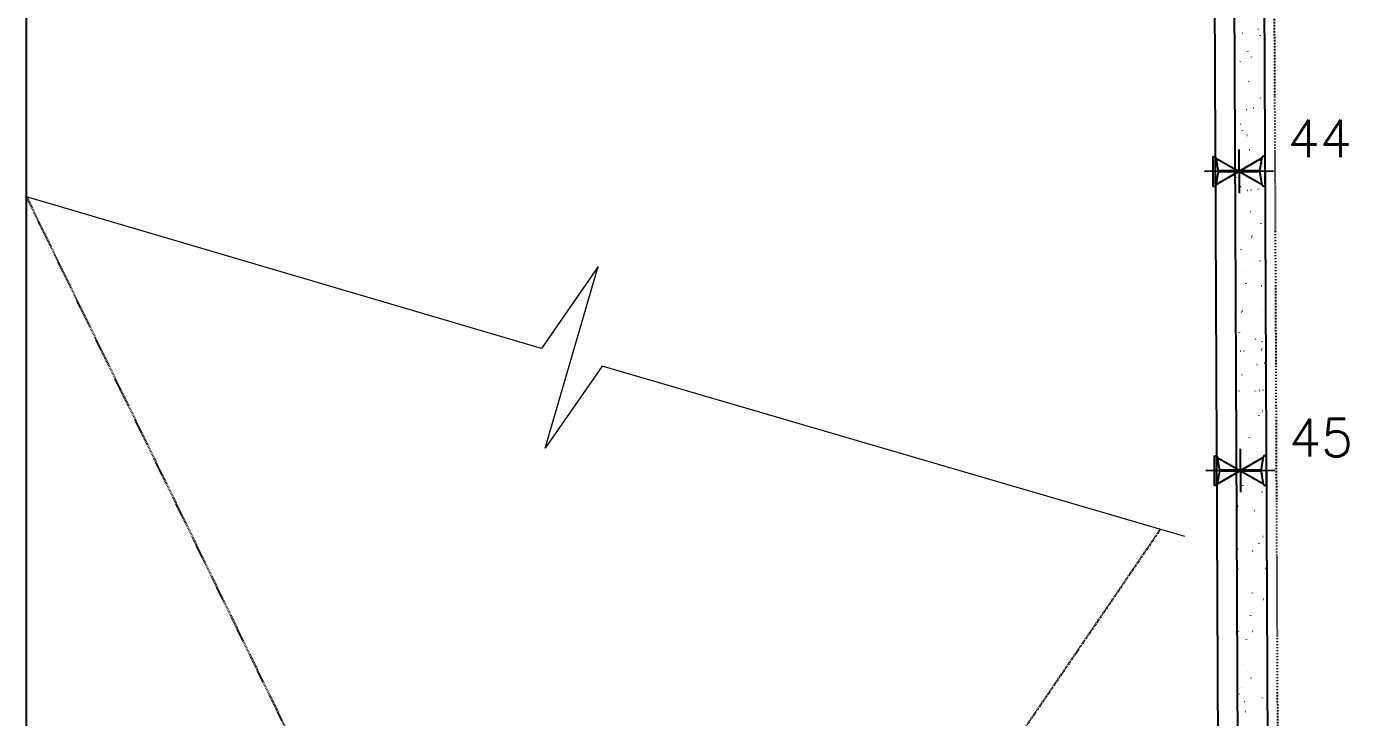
# Model space of a CAD drawing. Extents: x -40810 to 33675, y -2018 to 21213.
# Drawn here: x 22373 to 23036, y 1331 to 1677 of the extents above; entities that cross this region are included whole.
import ezdxf

# ---------------------------------------------------------------- set-up
doc = ezdxf.new("R2010")
doc.units = 0
doc.linetypes.add('ESTILO_TQS_0003', pattern=[1.5, 0.5, -0.4, 0.1, -0.5])
doc.linetypes.add('TRAZO_HUECO', pattern=[0.75, 0.5, -0.25])
doc.layers.get('0').update_dxf_attribs({"color": 1, "lineweight": 9})
for name, color, linetype in [('1', 5, 'Continuous'), ('19', 5, 'Continuous'), ('24', 5, 'ESTILO_TQS_0003'), ('241', 7, 'TRAZO_HUECO'), ('49', 20, 'Continuous'), ('51', 6, 'Continuous'), ('52', 21, 'Continuous')]:
    doc.layers.add(name, color=color, linetype=linetype)
doc.styles.get("Standard").update_dxf_attribs({"font": 'romans.shx', "width": 0.8})

# ---------------------------------------------------------------- blocks, each defined once
blk = doc.blocks.new('_H9EFD498501-004')
for p, q in [((3967.845733, 2217.623366), (3967.845733, 2217.623366)), ((3967.845733, 2217.623366), (3967.845733, 2217.623366)), ((3967.845733, 2217.623366), (3967.845733, 2217.623366)), ((3967.856663, 2215.193711), (3967.856663, 2215.193711)), ((3967.856663, 2215.193711), (3967.856663, 2215.193711)), ((3971.970213, 2216.105664), (3972.043436, 2216.121896)), ((3977.735332, 2218.055156), (3977.810261, 2218.058427)), ((3978.296413, 2215.908018), (3978.306203, 2215.982376)), ((3979.608548, 2218.136942), (3979.683476, 2218.140213)), ((3980.764078, 2215.017927), (3980.809735, 2215.077428)), ((3967.91459, 2202.315996), (3967.91459, 2202.315996)), ((3967.91459, 2202.315996), (3967.91459, 2202.315996)), ((3967.91459, 2202.315996), (3967.91459, 2202.315996)), ((3970.765172, 2201.987098), (3970.810829, 2202.0466)), ((3972.692211, 2203.375169), (3972.765433, 2203.391402)), ((3974.509055, 2206.866221), (3974.554712, 2206.925723)), ((3976.353321, 2204.186817), (3976.426543, 2204.20305)), ((3976.632204, 2203.267096), (3976.641994, 2203.341454)), ((3967.932674, 2198.295715), (3967.932674, 2198.295715)), ((3967.932674, 2198.295715), (3967.932674, 2198.295715)), ((3967.936149, 2197.523179), (3967.936149, 2197.523179)), ((3968.320731, 2197.539971), (3968.39566, 2197.543242)), ((3968.368174, 2198.86327), (3968.413831, 2198.922771)), ((3977.162308, 2197.926002), (3977.237237, 2197.929274)), ((3967.972517, 2189.43828), (3967.972517, 2189.43828)), ((3967.972517, 2189.43828), (3967.972517, 2189.43828)), ((3973.048097, 2190.563509), (3973.12132, 2190.579742)), ((3975.144206, 2191.964625), (3975.153995, 2192.038983)), ((3980.939308, 2183.620601), (3980.984965, 2183.680103)), ((3968.026564, 2177.422992), (3968.026564, 2177.422992)), ((3968.026564, 2177.422992), (3968.026564, 2177.422992)), ((3968.026564, 2177.422992), (3968.026564, 2177.422992)), ((3968.030444, 2176.560565), (3968.030444, 2176.560565)), ((3968.030444, 2176.560565), (3968.030444, 2176.560565)), ((3968.030444, 2176.560565), (3968.030444, 2176.560565)), ((3973.553418, 2179.88139), (3973.563207, 2179.955749)), ((3973.770095, 2177.833015), (3973.843317, 2177.849248)), ((3974.684285, 2175.468896), (3974.729942, 2175.528397)), ((3975.989855, 2177.770677), (3976.064784, 2177.773949)), ((3977.431205, 2178.644663), (3977.504427, 2178.660896)), ((3977.863071, 2177.852463), (3977.937999, 2177.855735)), ((3970.940402, 2170.589773), (3970.986059, 2170.649274)), ((3968.074105, 2166.854342), (3968.074105, 2166.854342)), ((3968.074105, 2166.854342), (3968.074105, 2166.854342)), ((3968.088371, 2163.682849), (3968.088371, 2163.682849)), ((3968.088371, 2163.682849), (3968.088371, 2163.682849)), ((3968.543404, 2167.465944), (3968.589061, 2167.525445)), ((3971.889209, 2167.240468), (3971.898998, 2167.314827)), ((3974.125982, 2165.021355), (3974.199204, 2165.037588)), ((3968.11698, 2157.322805), (3968.11698, 2157.322805)), ((3968.11698, 2157.322805), (3968.11698, 2157.322805)), ((3970.40121, 2155.937997), (3970.411, 2156.012355)), ((3975.416831, 2157.641524), (3975.49176, 2157.644795)), ((3968.146298, 2150.805133), (3968.146298, 2150.805133)), ((3968.146298, 2150.805133), (3968.146298, 2150.805133)), ((3968.146298, 2150.805133), (3968.146298, 2150.805133)), ((3974.847979, 2152.29086), (3974.921201, 2152.307093)), ((3978.509089, 2153.102509), (3978.582311, 2153.118742)), ((3981.114538, 2152.223276), (3981.160195, 2152.282777)), ((3981.561735, 2150.671198), (3981.571524, 2150.745556)), ((3968.810422, 2143.854763), (3968.820212, 2143.929121)), ((3974.859514, 2144.07157), (3974.905171, 2144.131072)), ((3968.198471, 2139.206533), (3968.198471, 2139.206533)), ((3968.198471, 2139.206533), (3968.198471, 2139.206533)), ((3968.204225, 2137.927418), (3968.204225, 2137.927418)), ((3968.204225, 2137.927418), (3968.204225, 2137.927418)), ((3968.207395, 2137.222618), (3968.207395, 2137.222618)), ((3968.207395, 2137.222618), (3968.207395, 2137.222618)), ((3968.207395, 2137.222618), (3968.207395, 2137.222618)), ((3968.215536, 2135.412968), (3968.215536, 2135.412968)), ((3968.215536, 2135.412968), (3968.215536, 2135.412968)), ((3968.718633, 2136.068618), (3968.764291, 2136.12812)), ((3971.115632, 2139.192447), (3971.161289, 2139.251949)), ((3974.244378, 2137.486199), (3974.319307, 2137.48947)), ((3975.203866, 2139.479201), (3975.277088, 2139.495434)), ((3976.117594, 2137.567985), (3976.192522, 2137.571256)), ((3979.897526, 2138.030276), (3979.907315, 2138.104634)), ((3968.262152, 2125.049702), (3968.262152, 2125.049702)), ((3968.262152, 2125.049702), (3968.262152, 2125.049702)), ((3968.262152, 2125.049702), (3968.262152, 2125.049702)), ((3975.925863, 2126.748706), (3975.999086, 2126.764939)), ((3978.409527, 2126.727805), (3978.419317, 2126.802163)), ((3979.586973, 2127.560355), (3979.660196, 2127.576588)), ((3968.297811, 2117.122431), (3968.297811, 2117.122431)), ((3968.297811, 2117.122431), (3968.297811, 2117.122431)), ((3973.671354, 2117.357045), (3973.746283, 2117.360317)), ((3981.289768, 2120.82595), (3981.335425, 2120.885452)), ((3968.320079, 2112.171987), (3968.320079, 2112.171987)), ((3968.320079, 2112.171987), (3968.320079, 2112.171987)), ((3975.034744, 2112.674244), (3975.080401, 2112.733746)), ((3976.28175, 2113.937047), (3976.354972, 2113.95328)), ((3976.818739, 2114.64457), (3976.828529, 2114.718929)), ((3968.356966, 2103.971595), (3968.356966, 2103.971595)), ((3968.356966, 2103.971595), (3968.356966, 2103.971595)), ((3968.893863, 2104.671293), (3968.93952, 2104.730794)), ((3971.290861, 2107.795121), (3971.336519, 2107.854623)), ((3975.15453, 2102.003648), (3975.16432, 2102.078007)), ((3980.664858, 2102.018201), (3980.73808, 2102.034434)), ((3968.378006, 2099.294271), (3968.378006, 2099.294271)), ((3968.378006, 2099.294271), (3968.378006, 2099.294271)), ((3968.378006, 2099.294271), (3968.378006, 2099.294271)), ((3968.388226, 2097.022244), (3968.388226, 2097.022244)), ((3968.388226, 2097.022244), (3968.388226, 2097.022244)), ((3968.388226, 2097.022244), (3968.388226, 2097.022244)), ((3972.498901, 2097.20172), (3972.57383, 2097.204991)), ((3974.372116, 2097.283506), (3974.447045, 2097.286778)), ((3977.003748, 2101.206552), (3977.07697, 2101.222785)), ((3983.213693, 2097.669538), (3983.288622, 2097.672809)), ((3973.666532, 2090.701177), (3973.676321, 2090.775535)), ((3981.464998, 2089.428624), (3981.510655, 2089.488126)), ((3968.435933, 2086.416556), (3968.435933, 2086.416556)), ((3968.435933, 2086.416556), (3968.435933, 2086.416556)), ((3977.359634, 2088.394892), (3977.432856, 2088.411125)), ((3968.478642, 2076.922057), (3968.478642, 2076.922057)), ((3968.478642, 2076.922057), (3968.478642, 2076.922057)), ((3971.466091, 2076.397796), (3971.511748, 2076.457297)), ((3971.925877, 2077.072567), (3972.000806, 2077.075838)), ((3972.075744, 2078.617943), (3972.085533, 2078.692301)), ((3975.209974, 2081.276919), (3975.255631, 2081.33642)), ((3978.081632, 2075.664398), (3978.154854, 2075.680631)), ((3981.742742, 2076.476046), (3981.815964, 2076.492279)), ((3982.04124, 2077.514213), (3982.116169, 2077.517484)), ((3968.49386, 2073.53884), (3968.49386, 2073.53884)), ((3968.49386, 2073.53884), (3968.49386, 2073.53884)), ((3968.49386, 2073.53884), (3968.49386, 2073.53884)), ((3968.498397, 2072.530222), (3968.498397, 2072.530222)), ((3968.498397, 2072.530222), (3968.498397, 2072.530222)), ((3969.069093, 2073.273967), (3969.11475, 2073.333468)), ((3983.162847, 2072.793456), (3983.172637, 2072.867814)), ((3970.411535, 2065.977021), (3970.421324, 2066.051379)), ((3978.437518, 2062.852738), (3978.51074, 2062.868971)), ((3968.551787, 2060.661124), (3968.551787, 2060.661124)), ((3968.551787, 2060.661124), (3968.551787, 2060.661124)), ((3968.569057, 2056.82187), (3968.569057, 2056.82187)), ((3968.569057, 2056.82187), (3968.569057, 2056.82187)), ((3968.569057, 2056.82187), (3968.569057, 2056.82187)), ((3970.753424, 2056.917242), (3970.828353, 2056.920513)), ((3972.626639, 2056.999028), (3972.701568, 2057.002299)), ((3981.468216, 2057.385059), (3981.543145, 2057.388331)), ((3981.640228, 2058.031299), (3981.685885, 2058.0908)), ((3981.674849, 2061.490984), (3981.684638, 2061.565343)), ((3968.590109, 2052.141916), (3968.590109, 2052.141916)), ((3968.590109, 2052.141916), (3968.590109, 2052.141916)), ((3968.590109, 2052.141916), (3968.590109, 2052.141916)), ((3968.923536, 2054.674549), (3968.933326, 2054.748908)), ((3975.385204, 2049.879593), (3975.430861, 2049.939095)), ((3979.159516, 2050.122244), (3979.232738, 2050.138477)), ((3980.084061, 2049.40775), (3980.09385, 2049.482109)), ((3982.820626, 2050.933892), (3982.893848, 2050.950125)), ((3968.609714, 2047.783409), (3968.609714, 2047.783409)), ((3968.609714, 2047.783409), (3968.609714, 2047.783409)), ((3968.609714, 2047.783409), (3968.609714, 2047.783409)), ((3971.641321, 2045.00047), (3971.686978, 2045.059972)), ((3968.639828, 2041.088848), (3968.639828, 2041.088848)), ((3968.639828, 2041.088848), (3968.639828, 2041.088848)), ((3968.659473, 2036.721683), (3968.659473, 2036.721683)), ((3968.659473, 2036.721683), (3968.659473, 2036.721683)), ((3969.244323, 2041.876641), (3969.28998, 2041.936143)), ((3970.1804, 2036.788088), (3970.255329, 2036.79136)), ((3978.419852, 2036.766828), (3978.429641, 2036.841187)), ((3979.515402, 2037.310584), (3979.588625, 2037.326817)), ((3980.295763, 2037.229734), (3980.370692, 2037.233006)), ((3982.168979, 2037.311521), (3982.243907, 2037.314792)), ((3968.667641, 2034.905693), (3968.667641, 2034.905693)), ((3968.667641, 2034.905693), (3968.667641, 2034.905693)), ((3976.931853, 2025.464357), (3976.941643, 2025.538715)), ((3980.2374, 2024.580089), (3980.310622, 2024.596322)), ((3981.815457, 2026.633973), (3981.861114, 2026.693475)), ((3968.725568, 2022.027978), (3968.725568, 2022.027978)), ((3968.725568, 2022.027978), (3968.725568, 2022.027978)), ((3968.725568, 2022.027978), (3968.725568, 2022.027978)), ((3968.749888, 2016.621496), (3968.749888, 2016.621496)), ((3968.749888, 2016.621496), (3968.749888, 2016.621496)), ((3968.749888, 2016.621496), (3968.749888, 2016.621496)), ((3969.007947, 2016.632763), (3969.082876, 2016.636034)), ((3970.881162, 2016.714549), (3970.956091, 2016.717821)), ((3975.560434, 2018.482268), (3975.606091, 2018.541769)), ((3979.722739, 2017.100581), (3979.797668, 2017.103852)), ((3968.781259, 2009.647475), (3968.781259, 2009.647475)), ((3968.781259, 2009.647475), (3968.781259, 2009.647475)), ((3968.783495, 2009.150262), (3968.783495, 2009.150262)), ((3968.783495, 2009.150262), (3968.783495, 2009.150262)), ((3969.419553, 2010.479316), (3969.46521, 2010.538817)), ((3971.816551, 2013.603144), (3971.862208, 2013.662646)), ((3975.341065, 2013.381123), (3975.350855, 2013.455481)), ((3980.593287, 2011.76843), (3980.666509, 2011.784663)), ((3968.840304, 1996.521309), (3968.840304, 1996.521309)), ((3968.840304, 1996.521309), (3968.840304, 1996.521309)), ((3968.840304, 1996.521309), (3968.840304, 1996.521309)), ((3968.841423, 1996.272547), (3968.841423, 1996.272547)), ((3968.841423, 1996.272547), (3968.841423, 1996.272547)), ((3968.841423, 1996.272547), (3968.841423, 1996.272547)), ((3973.676856, 2000.740201), (3973.686646, 2000.814559)), ((3978.550286, 1996.945256), (3978.625215, 1996.948527)), ((3980.423502, 1997.027042), (3980.49843, 1997.030314)), ((3981.315284, 1999.037935), (3981.388506, 1999.054168)), ((3972.188858, 1989.437729), (3972.198647, 1989.512088)), ((3981.990687, 1995.236647), (3982.036344, 1995.296149)), ((3968.89935, 1983.394831), (3968.89935, 1983.394831)), ((3968.89935, 1983.394831), (3968.89935, 1983.394831)), ((3975.735664, 1987.084942), (3975.781321, 1987.144443)), ((3981.671171, 1986.226276), (3981.744393, 1986.242509)), ((3983.349382, 1984.17093), (3983.359172, 1984.245289)), ((3968.92269, 1978.206102), (3968.92269, 1978.206102)), ((3968.92269, 1978.206102), (3968.92269, 1978.206102)), ((3968.930719, 1976.421122), (3968.930719, 1976.421122)), ((3969.135685, 1976.430071), (3969.210614, 1976.433342)), ((3969.594783, 1979.08199), (3969.64044, 1979.141492)), ((3970.59807, 1977.354495), (3970.607859, 1977.428853)), ((3971.991781, 1982.205819), (3972.037438, 1982.26532)), ((3977.977262, 1976.816102), (3978.052191, 1976.819374)), ((3968.957277, 1970.517115), (3968.957277, 1970.517115)), ((3968.957277, 1970.517115), (3968.957277, 1970.517115)), ((3968.957277, 1970.517115), (3968.957277, 1970.517115)), ((3981.685173, 1971.530008), (3981.694963, 1971.604367)), ((3982.393168, 1973.495781), (3982.46639, 1973.512014)), ((3968.981746, 1965.077299), (3968.981746, 1965.077299)), ((3968.981746, 1965.077299), (3968.981746, 1965.077299)), ((3982.165917, 1963.839322), (3982.211574, 1963.898823)), ((3969.015204, 1957.6394), (3969.015204, 1957.6394)), ((3969.021135, 1956.320935), (3969.021135, 1956.320935)), ((3969.021135, 1956.320935), (3969.021135, 1956.320935)), ((3969.021135, 1956.320935), (3969.021135, 1956.320935)), ((3969.569059, 1957.762187), (3969.642281, 1957.77842)), ((3976.804809, 1956.660777), (3976.879738, 1956.664049)), ((3978.678025, 1956.742564), (3978.752953, 1956.745835)), ((3980.197175, 1960.227537), (3980.206964, 1960.301895)), ((3982.749055, 1960.684121), (3982.822277, 1960.700354)), ((3972.167011, 1950.808493), (3972.212668, 1950.867995)), ((3975.910893, 1955.687616), (3975.95655, 1955.747118)), ((3969.064121, 1946.764728), (3969.064121, 1946.764728)), ((3969.064121, 1946.764728), (3969.064121, 1946.764728)), ((3969.073131, 1944.761684), (3969.073131, 1944.761684)), ((3969.073131, 1944.761684), (3969.073131, 1944.761684)), ((3969.073131, 1944.761684), (3969.073131, 1944.761684)), ((3969.770012, 1947.684664), (3969.81567, 1947.744166)), ((3978.606387, 1948.144303), (3978.616176, 1948.218661)), ((3983.471052, 1947.953627), (3983.544275, 1947.96986)), ((3969.11155, 1936.220748), (3969.11155, 1936.220748)), ((3969.11155, 1936.220748), (3969.11155, 1936.220748)), ((3976.231785, 1936.531624), (3976.306714, 1936.534895)), ((3969.131058, 1931.883969), (3969.131058, 1931.883969)), ((3970.646943, 1932.220032), (3970.720165, 1932.236265)), ((3976.942178, 1935.503381), (3976.951967, 1935.577739)), ((3982.341147, 1932.441996), (3982.386804, 1932.501498)), ((3983.826939, 1935.141967), (3983.900161, 1935.1582)), ((3975.454179, 1924.200909), (3975.463969, 1924.275268)), ((3976.086123, 1924.290291), (3976.13178, 1924.349792)), ((3969.188985, 1919.006253), (3969.188985, 1919.006253)), ((3969.188985, 1919.006253), (3969.188985, 1919.006253)), ((3969.188985, 1919.006253), (3969.188985, 1919.006253)), ((3969.945242, 1916.287339), (3969.990899, 1916.34684)), ((3972.34224, 1919.411168), (3972.387898, 1919.470669)), ((3975.059332, 1916.376299), (3975.134261, 1916.37957)), ((3976.932548, 1916.458085), (3977.007476, 1916.461357)), ((3969.201965, 1916.120561), (3969.201965, 1916.120561)), ((3969.201965, 1916.120561), (3969.201965, 1916.120561)), ((3969.201965, 1916.120561), (3969.201965, 1916.120561)), ((3969.205551, 1915.323355), (3969.205551, 1915.323355)), ((3969.205551, 1915.323355), (3969.205551, 1915.323355)), ((3973.863391, 1912.117675), (3973.873181, 1912.192033)), ((3969.246912, 1906.128538), (3969.246912, 1906.128538)), ((3971.724827, 1906.677878), (3971.798049, 1906.694111)), ((3972.199182, 1899.476753), (3972.208972, 1899.551111)), ((3982.516377, 1901.044671), (3982.562034, 1901.104172)), ((3969.292381, 1896.020374), (3969.292381, 1896.020374)), ((3969.292381, 1896.020374), (3969.292381, 1896.020374)), ((3969.304839, 1893.250822), (3969.304839, 1893.250822)), ((3969.304839, 1893.250822), (3969.304839, 1893.250822)), ((3969.304839, 1893.250822), (3969.304839, 1893.250822)), ((3974.486308, 1896.247145), (3974.561237, 1896.250417)), ((3976.261353, 1892.892965), (3976.30701, 1892.952466)), ((3983.462496, 1894.990717), (3983.472286, 1895.065075)), ((3969.346982, 1883.881982), (3969.346982, 1883.881982)), ((3969.346982, 1883.881982), (3969.346982, 1883.881982)), ((3970.120472, 1884.890013), (3970.166129, 1884.949515)), ((3970.711184, 1888.174281), (3970.720973, 1888.24864)), ((3972.51747, 1888.013842), (3972.563127, 1888.073343)), ((3969.362766, 1880.373107), (3969.362766, 1880.373107)), ((3969.373384, 1878.012682), (3969.373384, 1878.012682)), ((3969.373384, 1878.012682), (3969.373384, 1878.012682)), ((3969.373384, 1878.012682), (3969.373384, 1878.012682)), ((3972.802711, 1881.135724), (3972.875933, 1881.151957)), ((3981.871708, 1882.907483), (3981.881498, 1882.981841)), ((3984.028647, 1876.559638), (3984.103576, 1876.56291)), ((3969.382796, 1875.920186), (3969.382796, 1875.920186)), ((3969.382796, 1875.920186), (3969.382796, 1875.920186)), ((3969.382796, 1875.920186), (3969.382796, 1875.920186)), ((3973.313855, 1876.09182), (3973.388784, 1876.095092)), ((3975.187071, 1876.173607), (3975.261999, 1876.176878))]:
    blk.add_line(p, q)

msp = doc.modelspace()

# ---------------------------------------------------------------- linework, layer by layer
msp.add_lwpolyline([(22954.318, 1421.831), (22661.998, 1507.15), (22633.499, 1466.001), (22660.108, 1557.168), (22631.609, 1516.019), (22373.32, 1591.989)])
at = {"layer": '1'}
for points in [[(22373.32, 1465.412), (22373.32, 1734.412)], [(22373.32, 1290.662), (22373.32, 1465.412)]]:
    msp.add_lwpolyline(points, dxfattribs=at)
at = {"layer": '24'}
msp.add_line((22991.165, 3454.212), (23008.322, -359.928), dxfattribs=at)
at = {"layer": '241'}
for p, q in [((22373.32, 1591.989), (22942.578, 425.645)), ((22373.32, 592.23), (22942.078, 1425.404))]:
    msp.add_line(p, q, dxfattribs=at)
at = {"layer": '49'}
for p, q in [((22983.705, 4000.975), (23003.3, -354.955)), ((22968.773, 3985.998), (22980.8, 1312.324)), ((22958.818, 3975.998), (22976.069, 140.778))]:
    msp.add_line(p, q, dxfattribs=at)
at = {"layer": '51'}
for p, q in [((22968.45, 1612.274), (22969.204, 1612.278)), ((22968.518, 1597.274), (22968.45, 1612.274)), ((22969.815, 1611.797), (22970.907, 1605.662)), ((22969.882, 1611.424), (22993.086, 1598.241)), ((22969.941, 1598.137), (22993.026, 1611.528)), ((22981.435, 1615.742), (22981.533, 1593.924)), ((22992.052, 1605.757), (22993.089, 1611.902)), ((22993.696, 1612.388), (22994.45, 1612.391)), ((22994.45, 1612.391), (22994.517, 1597.391)), ((22998.832, 1604.911), (22964.135, 1604.755)), ((22971.517, 1605.181), (22991.446, 1605.271)), ((22970.915, 1603.909), (22969.878, 1597.763)), ((22991.45, 1604.484), (22971.522, 1604.394)), ((22993.153, 1597.868), (22992.06, 1604.004)), ((22969.272, 1597.278), (22968.518, 1597.274)), ((22994.517, 1597.391), (22993.763, 1597.388)), ((22982.109, 1465.742), (22982.208, 1443.924)), ((22969.125, 1462.274), (22969.879, 1462.278)), ((22969.192, 1447.274), (22969.125, 1462.274)), ((22970.49, 1461.797), (22971.582, 1455.662)), ((22970.556, 1461.424), (22993.761, 1448.241)), ((22970.616, 1448.137), (22993.701, 1461.528)), ((22992.727, 1455.757), (22993.764, 1461.902)), ((22994.371, 1462.388), (22995.125, 1462.391)), ((22995.125, 1462.391), (22995.192, 1447.391)), ((22999.507, 1454.911), (22964.81, 1454.755)), ((22971.59, 1453.909), (22970.553, 1447.763)), ((22972.192, 1455.181), (22992.121, 1455.271)), ((22992.124, 1454.484), (22972.196, 1454.394)), ((22993.827, 1447.868), (22992.735, 1454.004)), ((22969.946, 1447.278), (22969.192, 1447.274)), ((22995.192, 1447.391), (22994.438, 1447.388))]:
    msp.add_line(p, q, dxfattribs=at)
for centre, start, end in [((22969.207, 1611.653), 13.396504, 90.257729), ((22993.699, 1611.763), 90.257729, 167.118955), ((22971.515, 1605.806), 193.396581, 270.362725), ((22991.443, 1605.896), 270.257729, 347.118955), ((22971.524, 1603.769), 90.257729, 167.118955), ((22991.452, 1603.859), 13.396504, 90.257729), ((22969.269, 1597.903), 270.257729, 347.118955), ((22993.761, 1598.013), 193.396504, 270.257729), ((22969.882, 1461.653), 13.396504, 90.257729), ((22994.373, 1461.763), 90.257729, 167.118955), ((22972.19, 1455.806), 193.396581, 270.362725), ((22972.199, 1453.769), 90.257729, 167.118955), ((22992.118, 1455.896), 270.257729, 347.118955), ((22992.127, 1453.859), 13.396504, 90.257729), ((22969.944, 1447.903), 270.257729, 347.118955), ((22994.435, 1448.013), 193.396504, 270.257729)]:
    msp.add_arc(centre, 0.625, start, end, dxfattribs=at)

# ---------------------------------------------------------------- block references
at = {"layer": '19'}
msp.add_blockref('_H9EFD498501-004', (19011.32, -542.088), dxfattribs=at)

# ---------------------------------------------------------------- texts
at = {"layer": '52'}
for s, p in [('44', (23005.869, 1611.929)), ('45', (23006.544, 1461.929))]:
    msp.add_text(s, height=18.75, dxfattribs=at).set_placement(p)

doc.saveas('drawing.dxf')
